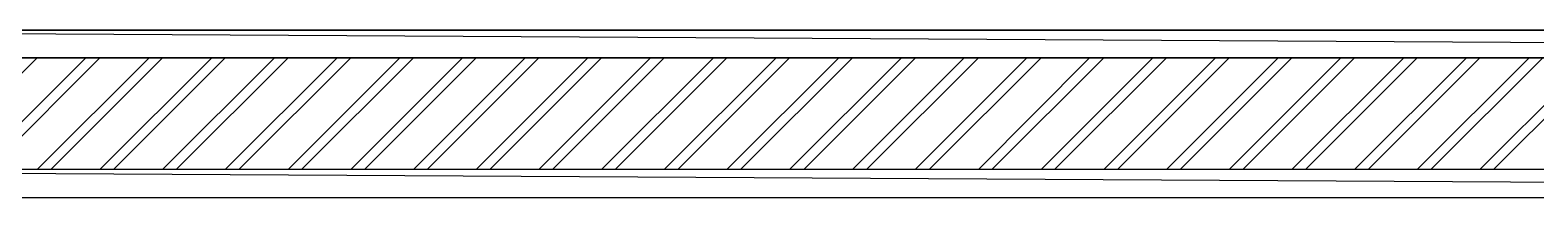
# Model space of a CAD drawing. Header units: millimetres. Extents: x 7649 to 34105, y 3983 to 25377.
# Drawn here: x 9016 to 10363, y 5375 to 5525 of the extents above; entities that cross this region are included whole.
import ezdxf

# ---------------------------------------------------------------- set-up
doc = ezdxf.new("R2010")
doc.units = ezdxf.units.MM

msp = doc.modelspace()

# ---------------------------------------------------------------- linework, layer by layer
at = {"layer": 'GEOMETRY', "color": 7}
for p, q in [((12783.96111, 5525.20556), (8431.56528, 5525.20556)), ((8431.56528, 5525.20556), (12783.96111, 5500.33472)), ((8431.56528, 5525.20556), (12783.96111, 5500.33472)), ((12783.96111, 5500.33472), (8431.56528, 5500.33472)), ((8922.63194, 5400.32222), (9022.64444, 5500.33472)), ((8966.02361, 5400.32222), (9066.03611, 5500.33472)), ((8978.72361, 5400.32222), (9078.73611, 5500.33472)), ((9022.64444, 5400.32222), (9122.65694, 5500.33472)), ((9034.81528, 5400.32222), (9134.82778, 5500.33472)), ((9078.73611, 5400.32222), (9178.74861, 5500.33472)), ((9090.90694, 5400.32222), (9190.91944, 5500.33472)), ((9134.82778, 5400.32222), (9234.84028, 5500.33472)), ((9146.99861, 5400.32222), (9247.01111, 5500.33472)), ((9190.91944, 5400.32222), (9290.93194, 5500.33472)), ((9203.09028, 5400.32222), (9303.10278, 5500.33472)), ((9247.01111, 5400.32222), (9347.02361, 5500.33472)), ((9259.18194, 5400.32222), (9359.19444, 5500.33472)), ((9303.10278, 5400.32222), (9403.11528, 5500.33472)), ((9315.27361, 5400.32222), (9415.28611, 5500.33472)), ((9359.19444, 5400.32222), (9459.20694, 5500.33472)), ((9371.36528, 5400.32222), (9471.37778, 5500.33472)), ((9415.28611, 5400.32222), (9515.29861, 5500.33472)), ((9427.45694, 5400.32222), (9527.46944, 5500.33472)), ((9471.37778, 5400.32222), (9571.39028, 5500.33472)), ((9483.54861, 5400.32222), (9583.56111, 5500.33472)), ((9527.46944, 5400.32222), (9627.48194, 5500.33472)), ((9539.64028, 5400.32222), (9639.65278, 5500.33472)), ((9583.56111, 5400.32222), (9683.57361, 5500.33472)), ((9595.73194, 5400.32222), (9695.74444, 5500.33472)), ((9639.65278, 5400.32222), (9739.66528, 5500.33472)), ((9651.82361, 5400.32222), (9751.83611, 5500.33472)), ((9695.74444, 5400.32222), (9795.75694, 5500.33472)), ((9708.44444, 5400.32222), (9808.45694, 5500.33472)), ((9751.83611, 5400.32222), (9851.84861, 5500.33472)), ((9764.53611, 5400.32222), (9864.54861, 5500.33472)), ((9807.92778, 5400.32222), (9907.94028, 5500.33472)), ((9820.62778, 5400.32222), (9920.64028, 5500.33472)), ((9864.54861, 5400.32222), (9964.03194, 5500.33472)), ((9876.71944, 5400.32222), (9976.73194, 5500.33472)), ((9920.64028, 5400.32222), (10020.65278, 5500.33472)), ((9932.81111, 5400.32222), (10032.82361, 5500.33472)), ((9976.73194, 5400.32222), (10076.74444, 5500.33472)), ((9988.90278, 5400.32222), (10088.91528, 5500.33472)), ((10032.82361, 5400.32222), (10132.83611, 5500.33472)), ((10044.99444, 5400.32222), (10145.00694, 5500.33472)), ((10088.91528, 5400.32222), (10188.92778, 5500.33472)), ((10101.08611, 5400.32222), (10201.09861, 5500.33472)), ((10145.00694, 5400.32222), (10245.01944, 5500.33472)), ((10157.17778, 5400.32222), (10257.19028, 5500.33472)), ((10201.09861, 5400.32222), (10301.11111, 5500.33472)), ((10213.26944, 5400.32222), (10313.28194, 5500.33472)), ((10257.19028, 5400.32222), (10357.20278, 5500.33472)), ((10269.36111, 5400.32222), (10369.37361, 5500.33472)), ((10313.28194, 5400.32222), (10413.29444, 5500.33472)), ((10325.45278, 5400.32222), (10425.46528, 5500.33472)), ((12783.96111, 5400.32222), (8431.56528, 5400.32222)), ((8431.56528, 5400.32222), (12783.96111, 5374.92222)), ((8431.56528, 5400.32222), (12783.96111, 5374.92222)), ((34105.14444, 5374.92222), (7649.45694, 5374.92222)), ((12783.96111, 5374.92222), (8431.56528, 5374.92222))]:
    msp.add_line(p, q, dxfattribs=at)
at = {"layer": 'RECTANGLES', "color": 7}
for p, q in [((8431.56528, 5525.20556), (12783.96111, 5525.20556)), ((8456.96528, 5500.33472), (12759.09028, 5500.33472)), ((12759.09028, 5400.32222), (8456.96528, 5400.32222)), ((12783.96111, 5374.92222), (8431.56528, 5374.92222))]:
    msp.add_line(p, q, dxfattribs=at)

doc.saveas('drawing.dxf')
